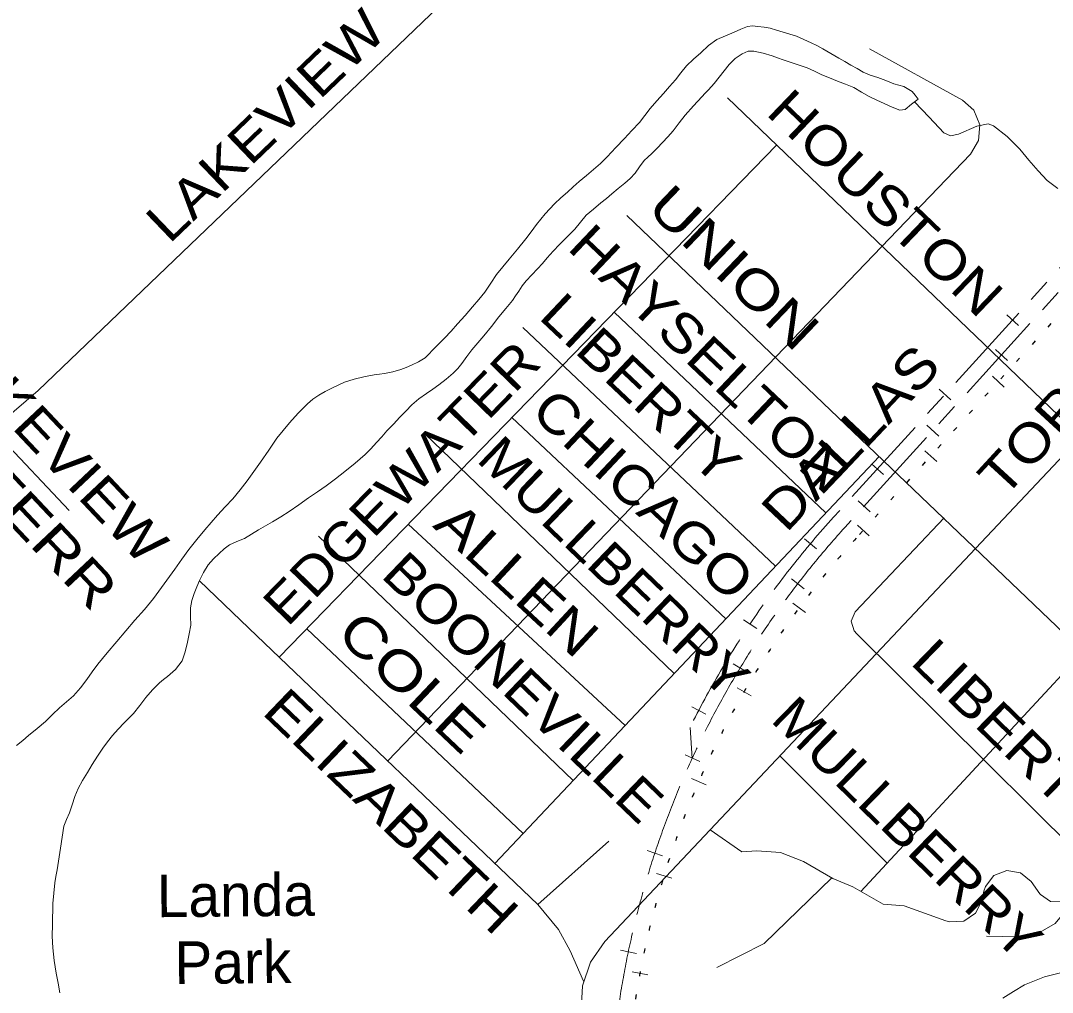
# Model space of a CAD drawing. Extents: x 3427609 to 3633543, y 2397145 to 2594380.
# Drawn here: x 3590969 to 3594348, y 2477135 to 2480318 of the extents above; entities that cross this region are included whole.
import ezdxf
from ezdxf.enums import TextEntityAlignment as Align

# ---------------------------------------------------------------- set-up
doc = ezdxf.new("R2010")
doc.units = 0
doc.header["$LTSCALE"] = 51
for name, pattern in [('DASH_DOUBLE_DOT', [9.2, 5, -1.2, 0.3, -1.2, 0.3, -1.2]), ('DOTTED', [1.5, 0.3, -1.2]), ('LONG_DASH_SHORT_DASH', [9.9, 6, -1.2, 1.5, -1.2])]:
    doc.linetypes.add(name, pattern=pattern)
doc.layers.add('14', color=7, linetype='Continuous')
doc.layers.add('19', color=7, linetype='Continuous')
for name, color, linetype, lineweight in [('18', 7, 'Continuous', 13), ('27', 7, 'Continuous', 13), ('29', 7, 'Continuous', 13), ('37', 7, 'DASH_DOUBLE_DOT', 13), ('38', 7, 'Continuous', 13), ('52', 7, 'LONG_DASH_SHORT_DASH', 13)]:
    doc.layers.add(name, color=color, linetype=linetype, lineweight=lineweight)

msp = doc.modelspace()

# ---------------------------------------------------------------- linework, layer by layer
at = {"layer": '18'}
for p, q in [((3595646.18, 2477798.16), (3593283.6, 2480064.81)), ((3591815.81, 2478233.06), (3593444.59, 2479910.35)), ((3593606.08, 2478705.35), (3592913.32, 2479363.26)), ((3593441.59, 2478531.13), (3592614.03, 2479312.31)), ((3593278.19, 2478358.03), (3592577.72, 2479017.66)), ((3591127.28, 2478713.46), (3590877.49, 2478978.31)), ((3593109.46, 2478179.31), (3592292.63, 2478964.69)), ((3592522.21, 2477557.27), (3593780.83, 2478890.46)), ((3592948.6, 2478008.92), (3592238.22, 2478668.05)), ((3592778.82, 2477829.09), (3591944.58, 2478629.81)), ((3592662.44, 2477423.12), (3591742.96, 2478302.75)), ((3592614.69, 2477655.24), (3591905.87, 2478325.8)), ((3593807.32, 2477558.32), (3593455.53, 2477909.28)), ((3592662.44, 2477423.12), (3592895.17, 2477630.53))]:
    msp.add_line(p, q, dxfattribs=at)
for points in [[(3592690.83, 2476155.03), (3592746.17, 2476172.7), (3592795.95, 2476212.11), (3592827.74, 2476267.08), (3592837.06, 2476329.89), (3592805.59, 2477095.89), (3592809.56, 2477156.1), (3592835.29, 2477234.11), (3592882.37, 2477301.44), (3594441.01, 2478954.4), (3596578.13, 2481281.59), (3597279.8, 2482055.93)], [(3590372.04, 2478543.79), (3591026.76, 2479106.64), (3592756.63, 2480766.29), (3592852.24, 2480841.43), (3592960.71, 2480896.38), (3593044.33, 2480922.18), (3593496.72, 2481027.36), (3593617.62, 2481043.18), (3593739.28, 2481035.07), (3593857.01, 2481003.34), (3593966.27, 2480949.21), (3594062.85, 2480874.78), (3594069.15, 2480868.77), (3595209.62, 2479765.18), (3595505.19, 2479456.12), (3595525.12, 2479418.25), (3595522, 2479375.58), (3595505.04, 2479348.44)], [(3592171.36, 2477892.92), (3594080.2, 2479880.42), (3594106.56, 2479924.96), (3594110.32, 2479976.58), (3594090.69, 2480024.47), (3594053.43, 2480057.71), (3593749.48, 2480226.05)], [(3597101.29, 2474307.69), (3595151.64, 2477498.04), (3595106.7, 2477598.64), (3595099.58, 2477613.22), (3595054.25, 2477673.05), (3592954.91, 2479680.07)], [(3593721.34, 2477465.58), (3594449.61, 2478251.11), (3595505.03, 2479348.43)], [(3594307.62, 2477457.89), (3594309.19, 2477455.8), (3594342.15, 2477432.58), (3594382.45, 2477431.67), (3594416.43, 2477453.36), (3594486.72, 2477535.61), (3595680.93, 2478802.67)], [(3593703.06, 2478314.3), (3593699.03, 2478318.84), (3593688.94, 2478350.7), (3593702.07, 2478381.43), (3593993.8, 2478688.92)], [(3594834.37, 2477299.32), (3594801.03, 2477286.03), (3594752.43, 2477288.27), (3594710.61, 2477313.15), (3593703.05, 2478314.29)], [(3594123.67, 2477466.02), (3594117.07, 2477434.99), (3594096.3, 2477394.02), (3594057.92, 2477368.76), (3594012.07, 2477365.88), (3593999.26, 2477369.45), (3593862.55, 2477418.72), (3593793.81, 2477424.14), (3593695.15, 2477480.55), (3593628.66, 2477508.46), (3593532.65, 2477563.6), (3593457.75, 2477592.86), (3593379.75, 2477599), (3593331.44, 2477595.79), (3593227.53, 2477667.48)], [(3594307.62, 2477457.88), (3594278.36, 2477498.53), (3594243.33, 2477527.01), (3594198.72, 2477533.95), (3594156.7, 2477517.44), (3594128.73, 2477482), (3594123.67, 2477466.01)], [(3593249.52, 2477216.64), (3593403.95, 2477294.58), (3593625.9, 2477510.04)], [(3594132.28, 2477319.03), (3594235.29, 2477316.84), (3594300.5, 2477327.36), (3594357.75, 2477360.31), (3594399.61, 2477411.41), (3594416.44, 2477453.36)], [(3592812.71, 2477171.59), (3592768.65, 2477271.59), (3592730.68, 2477341.29), (3592662.44, 2477423.12)]]:
    msp.add_lwpolyline(points, dxfattribs=at)
at = {"layer": '27', "linetype": 'DOTTED', "lineweight": 25}
msp.add_line((3594651.95, 2479665.36), (3593705.82, 2478623.2), dxfattribs=at)
msp.add_line((3594651.95, 2479665.36), (3593705.82, 2478623.2), dxfattribs=at)
at = {"layer": '27'}
for p, q in [((3594152.03, 2479152.82), (3594190.58, 2479117.82)), ((3593930.74, 2478909.06), (3593969.29, 2478874.07)), ((3593709.44, 2478665.31), (3593747.99, 2478630.31)), ((3593498.05, 2478409.87), (3593539.84, 2478378.82)), ((3593315.99, 2478132.09), (3593361.21, 2478106.29)), ((3593166.72, 2477835.78), (3593214.43, 2477814.95)), ((3593051.5, 2477524.35), (3593101.34, 2477509.27)), ((3592972.04, 2477202.28), (3593023.18, 2477192.5))]:
    msp.add_line(p, q, dxfattribs=at)
at = {"layer": '27', "linetype": 'DOTTED', "lineweight": 25}
msp.add_arc((3595869.78, 2476658.63), 2922.72, 137.76494, 182.92186, dxfattribs=at)
msp.add_arc((3595869.78, 2476658.63), 2922.72, 137.76494, 182.92186, dxfattribs=at)
at = {"layer": '29', "linetype": 'LONG_DASH_SHORT_DASH'}
for p, q in [((3594577.3, 2479733.13), (3593631.17, 2478690.98)), ((3594577.3, 2479733.13), (3593631.17, 2478690.98)), ((3594614.26, 2479699.58), (3593668.13, 2478657.43)), ((3594614.26, 2479699.58), (3593668.13, 2478657.43)), ((3593161.39, 2478002.68), (3593168.14, 2477901.05)), ((3593161.39, 2478002.68), (3593168.14, 2477901.05))]:
    msp.add_line(p, q, dxfattribs=at)
at = {"layer": '29'}
for p, q in [((3594198.63, 2479354.14), (3594237.17, 2479319.15)), ((3594162.39, 2479240.6), (3594201.58, 2479205.03)), ((3593977.38, 2479110.45), (3594015.93, 2479075.45)), ((3593937.47, 2478992.85), (3593976.66, 2478957.27)), ((3593756.14, 2478866.75), (3593794.69, 2478831.75)), ((3593712.55, 2478745.1), (3593751.74, 2478709.53)), ((3593535.81, 2478620.67), (3593575.93, 2478587.49)), ((3593493.67, 2478489.42), (3593535.58, 2478457.1)), ((3593336.51, 2478355.6), (3593379.86, 2478326.76)), ((3593303.11, 2478210.92), (3593348.48, 2478183.68)), ((3593167.3, 2478070.36), (3593213.42, 2478046.21)), ((3593145.06, 2477913.03), (3593193.08, 2477890.8)), ((3593021.37, 2477599.41), (3593071.43, 2477582.26)), ((3592933.91, 2477273.28), (3592985.7, 2477262.43))]:
    msp.add_line(p, q, dxfattribs=at)
at = {"layer": '29', "linetype": 'LONG_DASH_SHORT_DASH'}
for radius, start, end in [(3023.54, 137.76495, 153.60689), (3023.54, 137.76495, 153.60689), (2973.63, 137.76494, 182.67769), (2973.63, 137.76494, 182.67769)]:
    msp.add_arc((3595869.78, 2476658.63), radius, start, end, dxfattribs=at)
at = {"layer": '37'}
msp.add_lwpolyline([(3593896.83, 2480051.91), (3593944.93, 2480001.18), (3593993.04, 2479950.45), (3594014.72, 2479940.62), (3594041.24, 2479945.61), (3594100.39, 2479972.33), (3594137.56, 2479980.28), (3594155.69, 2479973.72), (3594200.41, 2479937.89), (3594241.35, 2479897.22), (3594271.62, 2479861.39), (3594301.88, 2479825.61), (3594331.33, 2479794.23), (3594366.12, 2479768.57)], dxfattribs=at)
at = {"layer": '38'}
for points in [[(3591050.73, 2478022.7), (3591073.67, 2478044.65), (3591096.17, 2478067.07), (3591119.13, 2478086.36), (3591141.71, 2478106.15), (3591164.61, 2478132.19), (3591185.67, 2478159.74), (3591203.4, 2478185.41), (3591221.76, 2478210.55), (3591252.68, 2478247.52), (3591283.86, 2478284.27), (3591313.62, 2478319.13), (3591343.38, 2478353.98), (3591374.45, 2478388.98), (3591404.2, 2478425.03), (3591439.13, 2478473.1), (3591473.84, 2478521.32), (3591497.04, 2478553.42), (3591520.25, 2478585.51), (3591545.55, 2478618.08), (3591571.96, 2478649.81), (3591592.5, 2478674.09), (3591613.37, 2478698.07), (3591638.7, 2478724.86), (3591663.93, 2478751.77), (3591687.84, 2478780.72), (3591710.44, 2478810.69), (3591732.43, 2478841.4), (3591754.27, 2478872.2), (3591781.29, 2478910.98), (3591808.38, 2478949.74), (3591828.49, 2478975.61), (3591849.75, 2479000.63), (3591878.02, 2479032.3), (3591908.09, 2479062.4), (3591926.26, 2479077.57), (3591945.88, 2479090.79), (3591966.58, 2479102.81), (3591987.73, 2479113.97), (3592008.43, 2479124.09), (3592029.64, 2479133.17), (3592060.81, 2479143.71), (3592092.7, 2479151.43), (3592109.79, 2479154.55), (3592126.92, 2479157.3), (3592144.04, 2479159.57), (3592161.16, 2479161.86), (3592187.71, 2479167.04), (3592213.76, 2479174.65), (3592231.64, 2479181.79), (3592249.13, 2479189.79), (3592272.42, 2479199.76), (3592293.62, 2479213.01), (3592306.13, 2479225.65), (3592318.27, 2479238.53), (3592337.83, 2479257.92), (3592357.21, 2479277.5), (3592378.81, 2479300.78), (3592399.96, 2479324.47), (3592424.64, 2479352.56), (3592449.16, 2479380.79), (3592469.45, 2479404.71), (3592489.25, 2479429.02), (3592508.5, 2479457.8), (3592527.86, 2479486.48), (3592548.54, 2479511.28), (3592569.26, 2479536.06), (3592596.5, 2479569.48), (3592623.55, 2479603.04), (3592641.04, 2479626.38), (3592658.38, 2479649.87), (3592686.76, 2479685.35), (3592717.93, 2479718.25), (3592738.68, 2479737.16), (3592759.53, 2479755.96), (3592779.01, 2479773.48), (3592798.53, 2479790.97), (3592821.9, 2479810.58), (3592845.38, 2479830.08), (3592867.96, 2479850.42), (3592889.56, 2479871.78), (3592918.1, 2479901.97), (3592946.6, 2479932.2), (3592971.25, 2479958.36), (3592995.86, 2479984.56), (3593013.45, 2480007.17), (3593030.72, 2480030.07), (3593052.73, 2480054.88), (3593074.75, 2480079.69), (3593094.2, 2480101.8), (3593113.6, 2480123.95), (3593131.52, 2480146.84), (3593149.77, 2480169.48), (3593172.62, 2480191.57), (3593196.56, 2480212.55), (3593221.33, 2480235.92), (3593248.62, 2480255.71), (3593277.27, 2480268.6), (3593306.28, 2480280.49), (3593327.76, 2480289.64), (3593349.54, 2480298.4)], [(3593349.54, 2480298.4), (3593366.51, 2480300.67), (3593383.85, 2480298.99), (3593403.82, 2480296.86), (3593423.56, 2480293.07), (3593444.86, 2480286.96), (3593466.02, 2480280.59), (3593488.01, 2480273.98), (3593509.83, 2480266.82), (3593534.04, 2480256.62), (3593557.72, 2480245.2), (3593577.21, 2480235.96), (3593596.34, 2480226.05), (3593622.38, 2480210.69), (3593648.36, 2480195.25), (3593668.36, 2480183.71), (3593688.36, 2480172.17), (3593708.35, 2480160.61), (3593728.36, 2480149.08), (3593751.85, 2480139.34), (3593776.19, 2480131.42), (3593802.78, 2480121.32), (3593829.35, 2480111.19), (3593861.93, 2480102.06), (3593889.19, 2480085.81), (3593898.64, 2480073.42), (3593908.1, 2480061.04), (3593887.27, 2480044.17), (3593866.44, 2480027.3), (3593848.58, 2480024.86), (3593829.4, 2480031.96), (3593813.39, 2480038.84), (3593797.47, 2480045.93), (3593772.78, 2480057.28), (3593748.22, 2480068.85), (3593723.03, 2480083.91), (3593697.56, 2480098.36), (3593671.03, 2480109.3), (3593644.37, 2480119.9), (3593618.45, 2480130), (3593592.54, 2480140.13), (3593568.69, 2480151.9), (3593544.61, 2480163.08), (3593522.05, 2480170.64), (3593499.47, 2480178.16), (3593482.87, 2480183.81), (3593466.27, 2480189.46), (3593448.35, 2480195.72), (3593430.41, 2480202.05), (3593400.71, 2480211.2), (3593370.73, 2480218.2), (3593351.64, 2480217.44), (3593332.58, 2480209.61), (3593308.83, 2480193.8), (3593289.63, 2480174.53), (3593273.49, 2480153.72), (3593257.33, 2480133.03), (3593240.1, 2480112.06), (3593222.4, 2480091.48), (3593211.42, 2480080.02), (3593200.36, 2480068.65), (3593172.85, 2480038.74), (3593145.95, 2480008.28), (3593125.92, 2479982.85), (3593105.91, 2479957.4), (3593088.63, 2479937.76), (3593070.93, 2479918.49), (3593053.53, 2479900.25), (3593035.91, 2479882.23), (3593023.57, 2479870.79), (3593011.22, 2479859.35), (3592996.31, 2479838.73), (3592981.57, 2479817.9), (3592965.18, 2479801.23), (3592947.81, 2479785.61), (3592926.28, 2479768.12), (3592904.84, 2479750.53), (3592887.27, 2479735.7), (3592869.71, 2479720.87), (3592845.63, 2479700.66), (3592821.56, 2479680.42), (3592802.3, 2479658.17), (3592784.06, 2479634.87), (3592758.62, 2479610.13), (3592733.43, 2479585.13), (3592713.21, 2479563.12), (3592693.27, 2479540.85), (3592677.72, 2479522.76), (3592662.21, 2479504.65), (3592643.25, 2479485.32), (3592624.59, 2479465.7), (3592612, 2479449.23), (3592600.09, 2479432.26), (3592589.95, 2479416.77), (3592579.49, 2479401.52), (3592557.65, 2479374.61), (3592535.53, 2479347.93), (3592511.02, 2479316.45), (3592486.45, 2479285.01), (3592466.45, 2479262.16), (3592446.31, 2479239.42)], [(3592446.31, 2479239.42), (3592430.08, 2479217.45), (3592414.06, 2479195.27), (3592400.46, 2479178.62), (3592385.57, 2479163.09), (3592362.68, 2479143.47), (3592338.7, 2479125.29), (3592318.48, 2479111.08), (3592298.27, 2479096.86), (3592273.3, 2479078.95), (3592250.07, 2479059.05), (3592230.61, 2479038.91), (3592211.16, 2479018.76), (3592189.76, 2478996.6), (3592168.36, 2478974.43), (3592151.36, 2478955.15), (3592134.7, 2478935.55), (3592116.39, 2478915.61), (3592097.09, 2478896.6), (3592064.37, 2478868.38), (3592030.72, 2478841.3), (3592000.44, 2478817.21), (3591969.49, 2478794.02), (3591940.81, 2478774.32), (3591912.07, 2478754.73), (3591880.15, 2478732.34), (3591848.15, 2478710.04), (3591821.01, 2478692.6), (3591793.29, 2478676.07), (3591770.44, 2478663.08), (3591747.54, 2478650.19), (3591724.63, 2478636.01), (3591701.82, 2478621.67), (3591677.49, 2478611.61), (3591653.33, 2478601.02), (3591635.82, 2478587.62), (3591619.49, 2478572.7), (3591600.5, 2478554.71), (3591583.18, 2478535.09), (3591567.76, 2478510.46), (3591555, 2478484.42), (3591545.69, 2478463.36), (3591537.26, 2478441.85), (3591529.83, 2478418.21), (3591524.88, 2478394.08), (3591525.35, 2478365.68), (3591525.86, 2478337.31), (3591520.94, 2478309.42), (3591514.93, 2478281.65), (3591508.08, 2478250.7), (3591497.5, 2478220.59), (3591476.24, 2478192.69), (3591449.53, 2478169.58), (3591436.28, 2478159.65), (3591423.48, 2478149.31), (3591400.87, 2478125.69), (3591379.43, 2478101.01), (3591359.08, 2478074.6), (3591338.08, 2478048.79), (3591323.21, 2478033.3), (3591308.25, 2478017.9), (3591288.65, 2477997.25), (3591269.36, 2477976.28), (3591253.15, 2477956.09), (3591238.39, 2477934.8), (3591220.89, 2477908.17), (3591203.67, 2477881.37), (3591187.41, 2477855.48), (3591171.56, 2477829.31), (3591157.7, 2477803.22), (3591146.07, 2477776.04), (3591137.11, 2477749.5), (3591128.5, 2477722.9), (3591118.78, 2477701.21), (3591110.78, 2477679.01), (3591099, 2477607.55), (3591088.16, 2477535.98), (3591084.52, 2477514.82), (3591080.98, 2477493.6), (3591074.62, 2477425.62), (3591072.76, 2477357.41), (3591072.48, 2477319.12), (3591074.07, 2477280.83), (3591078.17, 2477239.14), (3591084.75, 2477197.81), (3591091.26, 2477165.55), (3591097.74, 2477133.31)], [(3590955.73, 2477943.14), (3590975.56, 2477959.65), (3590994.76, 2477976.82), (3591022.84, 2477999.64), (3591050.73, 2478022.7)], [(3594391.89, 2477202.83), (3594322.05, 2477186.14), (3594256.81, 2477159.63), (3594221.37, 2477138.09), (3594185.93, 2477116.55)]]:
    msp.add_lwpolyline(points, dxfattribs=at)
at = {"layer": '52'}
msp.add_line((3591742.96, 2478302.75), (3591554.25, 2478483.27), dxfattribs=at)

# ---------------------------------------------------------------- texts
at = {"layer": '14'}
for s, p in [('Landa', (3591674.34, 2477383.57)), ('Park', (3591664.54, 2477164.14))]:
    msp.add_text(s, height=139.3, rotation=0.542, dxfattribs=at).set_placement(p, align=Align.CENTER)
at = {"layer": '19'}
for s, rotation, width, p in [('LAKEVIEW', 43.813, 1.15, (3591814.99, 2479928.61)), ('TORREY', 47.438, 1.15, (3594462.87, 2479048.35)), ('LAKEVIEW', 313.324, 1.15, (3591026.22, 2478889.75)), ('LIBERTY', 315.84, 1.15, (3594170.15, 2477930.29)), ('ELIZABETH', 316.269, 1.15, (3592138.9, 2477682.95)), ('MULLBERRY', 315.739, 1.1, (3593829.55, 2477627.43))]:
    msp.add_text(s, height=126.7, rotation=rotation, dxfattribs=dict(at, width=width)).set_placement(p, align=Align.CENTER)
for s, rotation, width, p in [('HOUSTON', 316.187, 1.15, (3593406.49, 2480012.65)), ('UNION', 316.288, 1.25, (3593014.92, 2479699.17)), ('HAYSELTON', 316.478, 1.15, (3592755.59, 2479570.24)), ('LIBERTY', 316.651, 1.15, (3592661.54, 2479344.42)), ('EDGEWATER', 45.841, 1.1, (3591843.03, 2478329.2)), ('DALLAS', 46.648, 1.15, (3593476.56, 2478637.27)), ('CHICAGO', 316.72, 1.15, (3592634.08, 2479031.55)), ('MULLBERRY', 316.124, 1.1, (3592457.95, 2478876.55)), ('TERR', 313.324, 1.25, (3590808.93, 2478797.16)), ('ALLEN', 317.143, 1.2, (3592315.35, 2478661.21)), ('BOONEVILLE', 316.174, 1.1, (3592145.24, 2478497.44)), ('COLE', 316.589, 1.25, (3591997.57, 2478304.34))]:
    msp.add_text(s, height=126.7, rotation=rotation, dxfattribs=dict(at, width=width)).set_placement(p)

doc.saveas('drawing.dxf')
